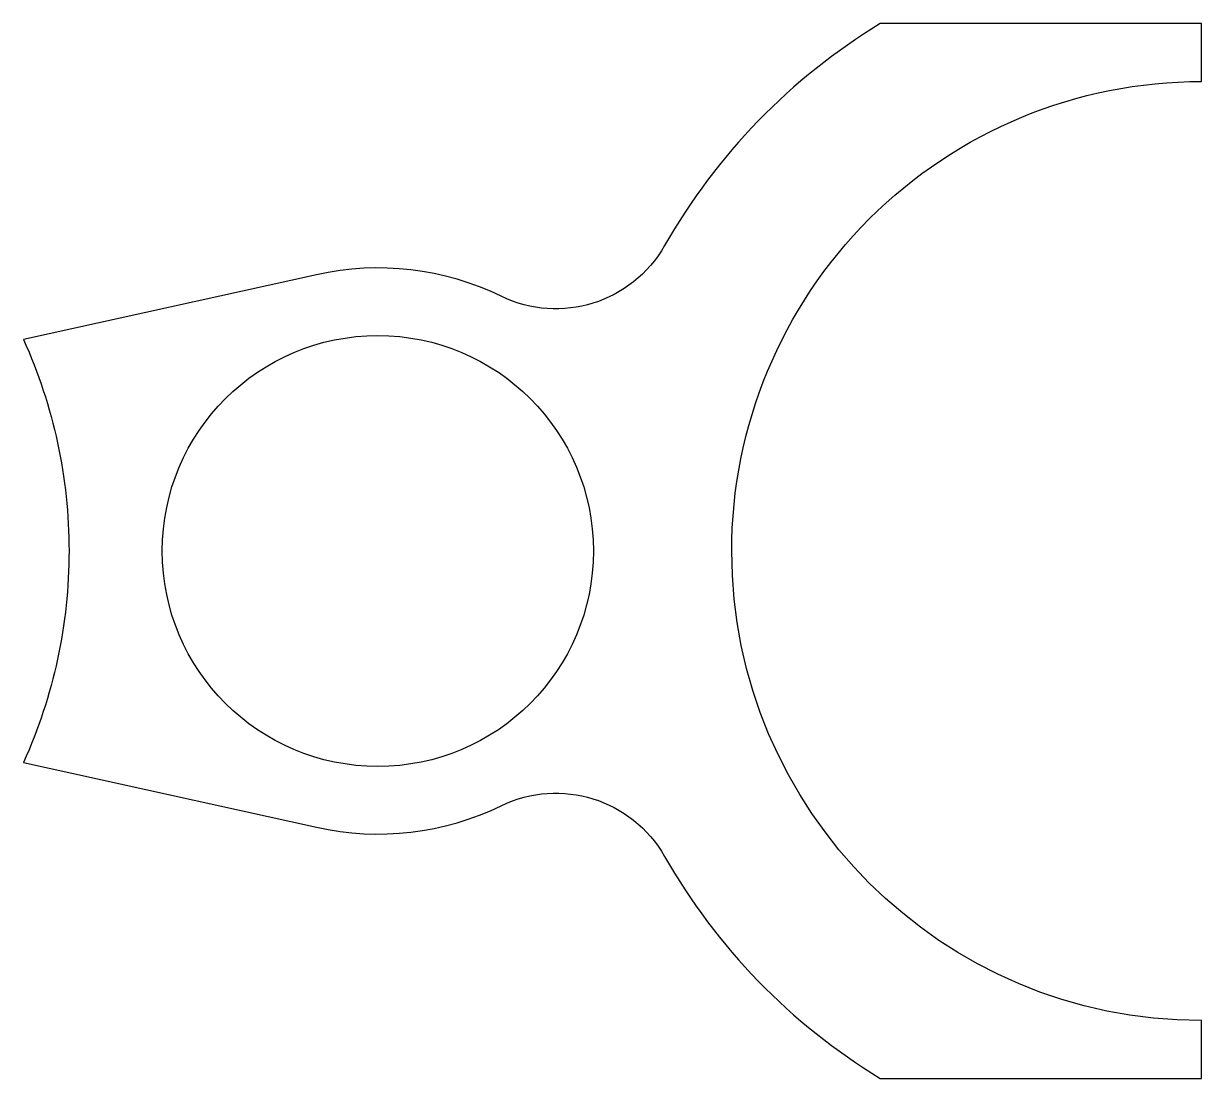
# Model space of a CAD drawing. Header units: millimetres. Extents: x 28.7 to 74.4, y -36.5 to 4.5.
import ezdxf

# ---------------------------------------------------------------- set-up
doc = ezdxf.new("R2010")
doc.units = ezdxf.units.MM
doc.layers.get('0').update_dxf_attribs({"linetype": 'CONTINUOUS'})

msp = doc.modelspace()

# ---------------------------------------------------------------- linework, layer by layer
msp.add_lwpolyline([(56.198, -16, -0.414214), (74.448, 2.25), (74.448, 4.5), (61.968, 4.5, 0.127339), (53.588, -4.131, -0.394984), (47.245, -6.101, 0.168875), (40.069, -5.26), (28.682, -7.782, -0.106253), (30.448, -16, -0.106253), (28.682, -24.218), (40.069, -26.74, 0.168875), (47.245, -25.899, -0.394984), (53.588, -27.869, 0.127339), (61.968, -36.5), (74.448, -36.5), (74.448, -34.25, -0.414211)], format="xyb", close=True)
msp.add_circle((42.448, -16), 8.375)

doc.saveas('drawing.dxf')
